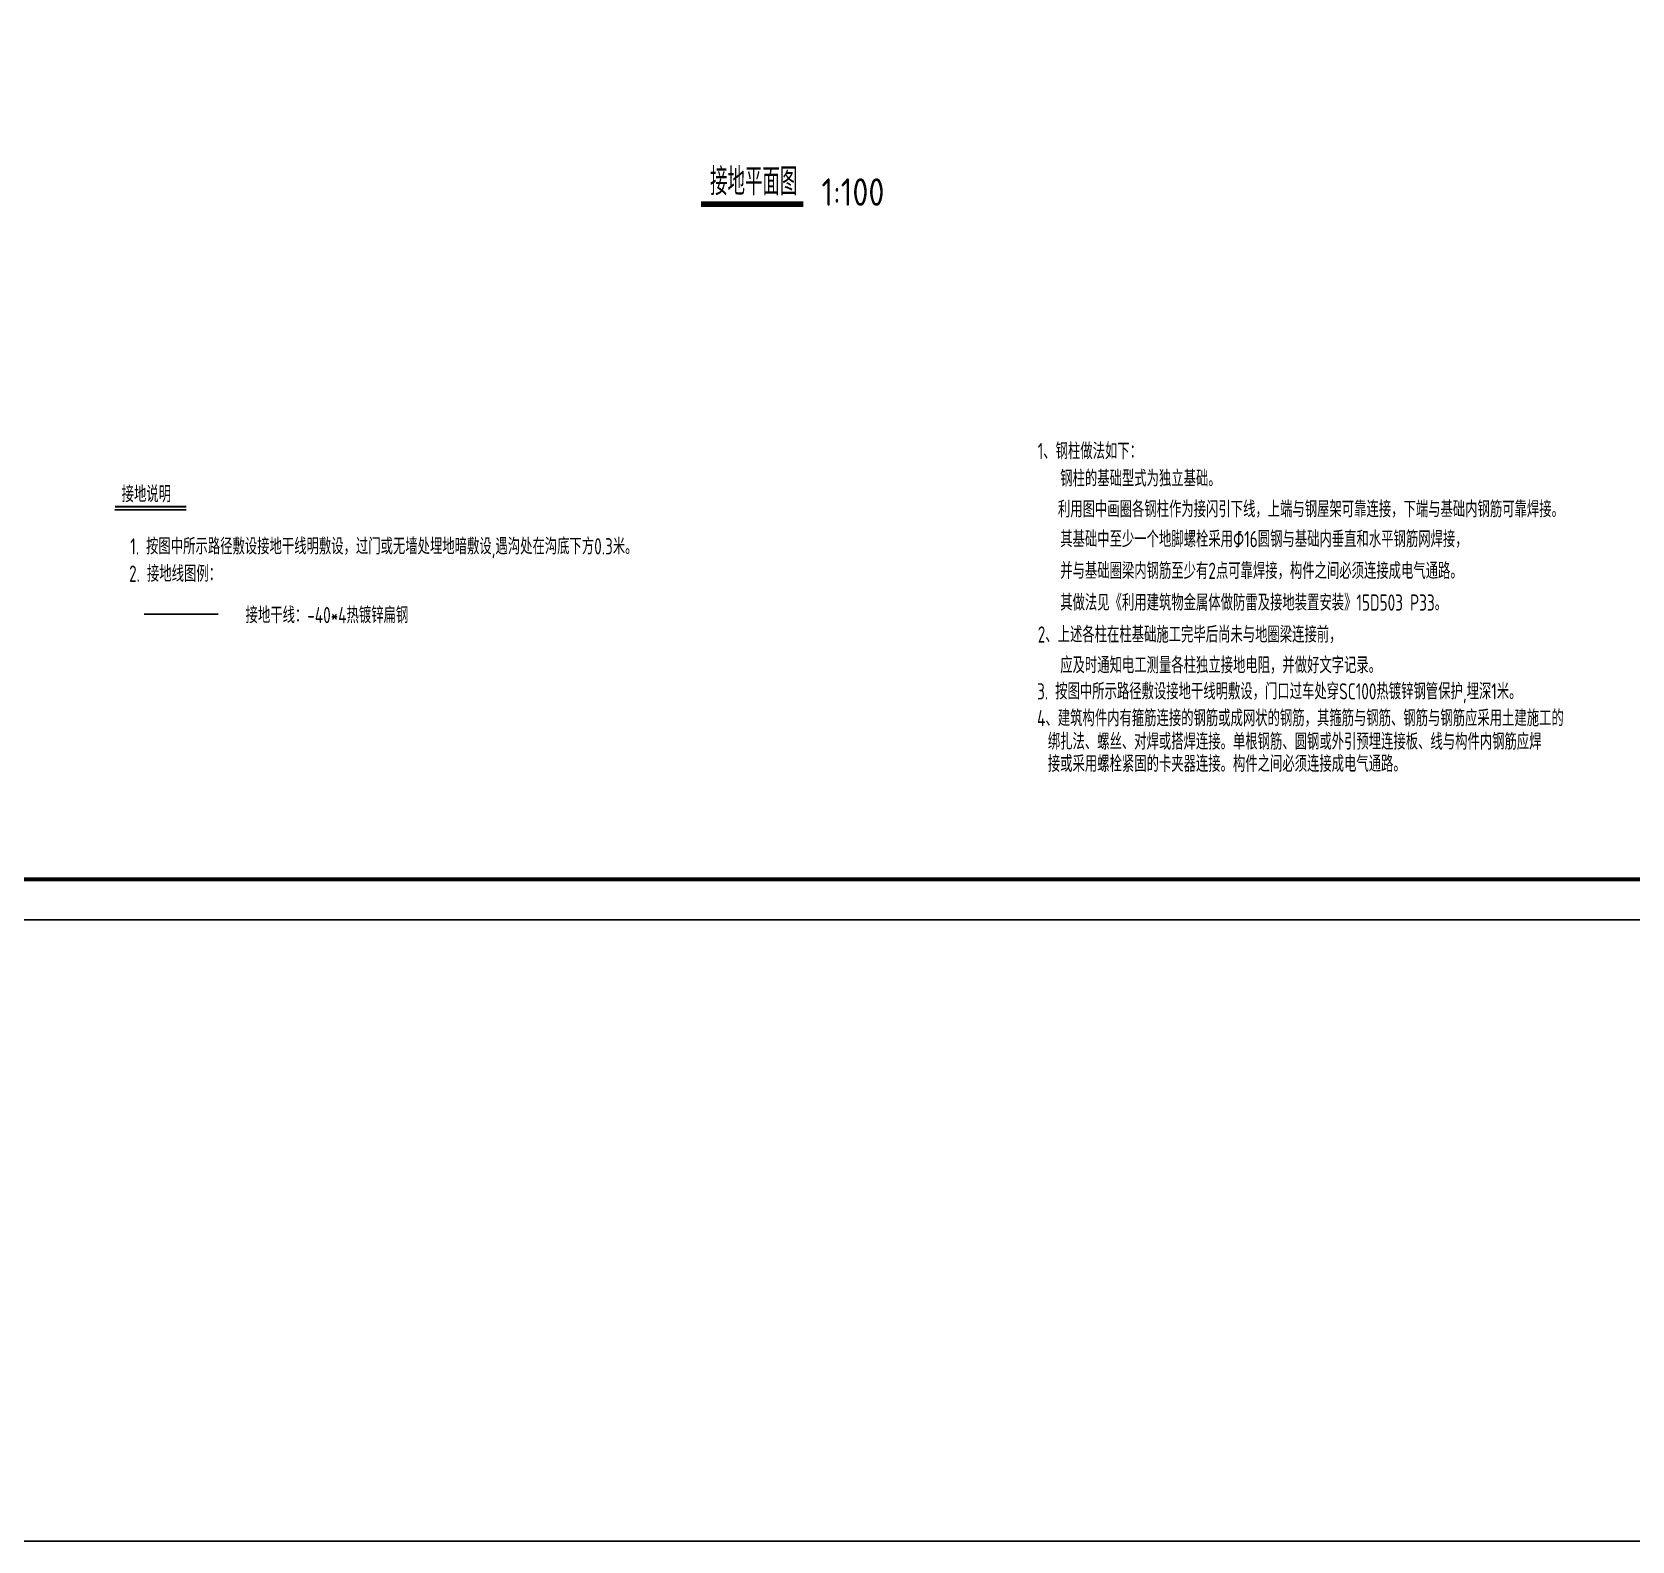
# Model space of a CAD drawing. Extents: x 1151645 to 1632247, y -116298 to 25377.
# Drawn here: x 1259749 to 1299160, y -116298 to -79128 of the extents above; entities that cross this region are included whole.
import ezdxf

# ---------------------------------------------------------------- set-up
doc = ezdxf.new("R2010")
doc.units = 0
doc.header["$LTSCALE"] = 1000
doc.header["$MEASUREMENT"] = 0
doc.layers.get('0').update_dxf_attribs({"linetype": 'CONTINUOUS'})
for name, color, linetype in [('DIM_SYMB', 3, 'CONTINUOUS'), ('PUB_TEXT', 7, 'CONTINUOUS'), ('PUB_TITLE', 4, 'CONTINUOUS'), ('WIRE-接地', 4, 'CONTINUOUS'), ('电气', 3, 'CONTINUOUS')]:
    doc.layers.add(name, color=color, linetype=linetype)
doc.styles.add('SCEI', font='sceie.shx', dxfattribs={"width": 0.75, "bigfont": 'sceic.shx'})
doc.styles.add('sceic', font='sceie.shx', dxfattribs={"width": 0.67, "bigfont": 'sceic.shx'})
doc.styles.add('sceie', font='sceie.shx', dxfattribs={"width": 0.7, "bigfont": 'sceic.shx'})
doc.styles.get("Standard").update_dxf_attribs({"font": 'GBENOR', "bigfont": 'GBCBIG'})
doc.styles.add('TG_LINETYPE', font='sceie.shx', dxfattribs={"width": 0.7, "height": 3, "bigfont": 'sceic.shx'})
doc.linetypes.add('TG_接地', pattern='A,0.75,0,["/",TG_LINETYPE,S=0.05,R=-8.594367,X=-0.1,Y=-0.045],0.65,-0.13,0.13,-0.13', length=2)

msp = doc.modelspace()

# ---------------------------------------------------------------- linework, layer by layer
at = {"color": 1}
msp.add_lwpolyline([(1151644.8, 25376.6), (1632247.4, 25376.6), (1632247.4, -116298), (1151644.8, -116298)], close=True, dxfattribs=at)
at = {"layer": 'DIM_SYMB', "const_width": 140}
msp.add_lwpolyline([(1276226.6, -83365.5), (1278747.3, -83365.5)], dxfattribs=at)
at = {"layer": 'PUB_TITLE', "color": 4}
msp.add_lwpolyline([(1252618.8, -100998.1), (1336718.8, -100998.1), (1336718.8, -41598.1), (1252618.8, -41598.1)], close=True, dxfattribs=at)
at = {"layer": 'PUB_TITLE', "color": 4, "const_width": 100}
msp.add_lwpolyline([(1255118.8, -99998.1), (1335718.8, -99998.1), (1335718.8, -42598.1), (1255118.8, -42598.1)], close=True, dxfattribs=at)
at = {"layer": 'WIRE-接地', "color": 4, "linetype": 'TG_接地', "const_width": 35}
msp.add_lwpolyline([(1262511.3, -93467.2), (1264340.6, -93467.2)], dxfattribs=at)
at = {"layer": '电气', "color": 6, "linetype": 'Continuous'}
msp.add_line((1261790, -90900.1), (1263548.1, -90900.1), dxfattribs=at)
at = {"layer": '电气', "color": 6, "linetype": 'Continuous', "const_width": 50}
msp.add_lwpolyline([(1261790, -90821), (1263548.1, -90821)], dxfattribs=at)

# ---------------------------------------------------------------- texts
at = {"layer": 'PUB_TEXT', "style": 'sceic', "width": 0.67}
msp.add_text('接地平面图', height=675.18, dxfattribs=at).set_placement((1276450.8, -83149.4))
at = {"layer": 'PUB_TEXT'}
msp.add_text('1:100', height=675.18, dxfattribs=at).set_placement((1279194.5, -83408.7))
at = {"layer": '电气', "color": 0, "style": 'sceie', "width": 0.8}
for s, height, p in [('1、钢柱做法如下：', 400, (1284522.2, -89651.6)), ('钢柱的基础型式为独立基础。', 399.996, (1285076.4, -90323.9)), ('利用图中画圈各钢柱作为接闪引下线，上端与钢屋架可靠连接，下端与基础内钢筋可靠焊接。', 399.996, (1285019.8, -91082.6)), ('其基础中至少一个地脚螺栓采用Φ16圆钢与基础内垂直和水平钢筋网焊接，', 399.996, (1285076.4, -91819.6)), ('并与基础圈梁内钢筋至少有2点可靠焊接，构件之间必须连接成电气通路。', 399.996, (1285076.4, -92601)), ('其做法见《利用建筑物金属体做防雷及接地装置安装》15D503 P33。', 399.996, (1285076.4, -93382.5)), ('2、上述各柱在柱基础施工完毕后尚未与地圈梁连接前，', 399.996, (1284522.2, -94169.5)), ('应及时通知电工测量各柱独立接地电阻，并做好文字记录。', 399.996, (1285076.4, -94925.4)), ('3. 按图中所示路径敷设接地干线明敷设，门口过车处穿SC100热镀锌钢管保护,埋深1米。', 399.996, (1284506.8, -95569.9)), ('4、建筑构件内有箍筋连接的钢筋或成网状的钢筋，其箍筋与钢筋、钢筋与钢筋应采用土建施工的', 399.996, (1284506.8, -96229.4)), ('绑扎法、螺丝、对焊或搭焊连接。单根钢筋、圆钢或外引预埋连接板、线与构件内钢筋应焊', 399.996, (1284771.3, -96806.9)), ('接或采用螺栓紧固的卡夹器连接。构件之间必须连接成电气通路。', 399.996, (1284771.3, -97354.2))]:
    msp.add_text(s, height=height, dxfattribs=at).set_placement(p)
at = {"layer": '电气', "color": 6, "linetype": 'Continuous', "style": 'SCEI', "width": 0.8}
for s, p in [('接地说明', (1261957.1, -90710.7)), ('1. 按图中所示路径敷设接地干线明敷设，过门或无墙处埋地暗敷设,遇沟处在沟底下方0.3米。', (1262169, -91996.9)), ('2. 接地线图例：', (1262140.7, -92671.6)), ('接地干线：-40*4热镀锌扁钢', (1265009.7, -93691.2))]:
    msp.add_text(s, height=400, dxfattribs=at).set_placement(p)

doc.saveas('drawing.dxf')
